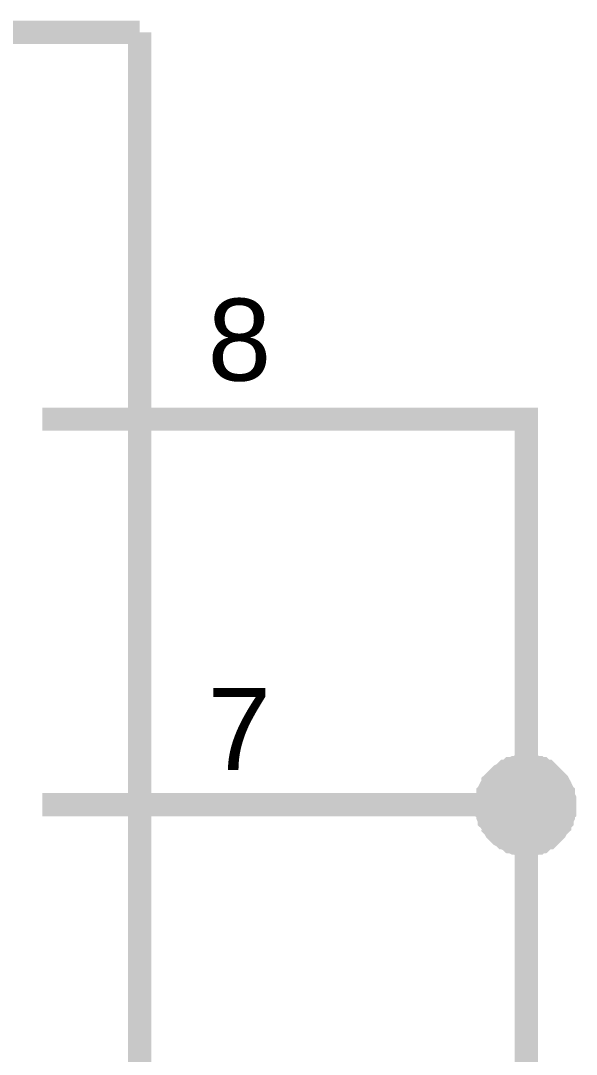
# Model space of a CAD drawing. Header units: millimetres. Extents: x -2024 to 917, y -725 to 13.
# Drawn here: x 810.38 to 817.56, y -402.01 to -388.65 of the extents above; entities that cross this region are included whole.
import ezdxf

# ---------------------------------------------------------------- set-up
doc = ezdxf.new("R2010")
doc.units = ezdxf.units.MM
doc.layers.add('Sheet', color=255, linetype='Continuous')
doc.styles.get("Standard").update_dxf_attribs({"font": 'arial.ttf'})

msp = doc.modelspace()

# ---------------------------------------------------------------- linework, layer by layer
at = {"layer": 'Sheet'}
for points, const_width in [([(811.92, -388.801), (804.422, -388.801)], 0.3), ([(811.92, -411.288), (811.92, -388.801)], 0.3), ([(811.92, -393.802), (810.662, -393.802)], 0.3), ([(811.92, -393.802), (814.419, -393.802)], 0.3), ([(814.419, -393.802), (816.918, -393.802), (816.918, -398.786), (816.918, -403.787), (816.918, -408.787), (814.419, -408.787)], 0.3), ([(816.405, -398.786), (816.405, -398.769), (816.405, -398.736), (816.405, -398.72), (816.422, -398.687), (816.422, -398.67), (816.422, -398.637), (816.438, -398.62), (816.438, -398.604), (816.455, -398.571), (816.472, -398.554), (816.488, -398.537), (816.488, -398.504), (816.505, -398.488), (816.521, -398.471), (816.538, -398.455), (816.554, -398.438), (816.571, -398.422), (816.587, -398.405), (816.621, -398.388), (816.637, -398.372), (816.654, -398.355), (816.67, -398.355), (816.703, -398.339), (816.72, -398.322), (816.736, -398.322), (816.77, -398.306), (816.786, -398.306), (816.819, -398.306), (816.836, -398.289), (816.869, -398.289), (816.885, -398.289), (816.918, -398.289)], 0.3), ([(816.405, -398.786), (816.405, -398.769), (816.405, -398.736), (816.405, -398.72), (816.422, -398.687), (816.422, -398.67), (816.422, -398.637), (816.438, -398.62), (816.438, -398.604), (816.455, -398.571), (816.472, -398.554), (816.488, -398.537), (816.488, -398.504), (816.505, -398.488), (816.521, -398.471), (816.538, -398.455), (816.554, -398.438), (816.571, -398.422), (816.587, -398.405), (816.621, -398.388), (816.637, -398.372), (816.654, -398.355), (816.67, -398.355), (816.703, -398.339), (816.72, -398.322), (816.736, -398.322), (816.77, -398.306), (816.786, -398.306), (816.819, -398.306), (816.836, -398.289), (816.869, -398.289), (816.885, -398.289), (816.918, -398.289)], 0.3), ([(816.405, -398.786), (816.405, -398.769), (816.405, -398.736), (816.405, -398.72), (816.422, -398.687), (816.422, -398.67), (816.422, -398.637), (816.438, -398.62), (816.438, -398.604), (816.455, -398.571), (816.472, -398.554), (816.488, -398.537), (816.488, -398.504), (816.505, -398.488), (816.521, -398.471), (816.538, -398.455), (816.554, -398.438), (816.571, -398.422), (816.587, -398.405), (816.621, -398.388), (816.637, -398.372), (816.654, -398.355), (816.67, -398.355), (816.703, -398.339), (816.72, -398.322), (816.736, -398.322), (816.77, -398.306), (816.786, -398.306), (816.819, -398.306), (816.836, -398.289), (816.869, -398.289), (816.885, -398.289), (816.918, -398.289)], 0.3), ([(816.405, -398.786), (816.405, -398.769), (816.405, -398.736), (816.405, -398.72), (816.422, -398.687), (816.422, -398.67), (816.422, -398.637), (816.438, -398.62), (816.438, -398.604), (816.455, -398.571), (816.472, -398.554), (816.488, -398.537), (816.488, -398.504), (816.505, -398.488), (816.521, -398.471), (816.538, -398.455), (816.554, -398.438), (816.571, -398.422), (816.587, -398.405), (816.621, -398.388), (816.637, -398.372), (816.654, -398.355), (816.67, -398.355), (816.703, -398.339), (816.72, -398.322), (816.736, -398.322), (816.77, -398.306), (816.786, -398.306), (816.819, -398.306), (816.836, -398.289), (816.869, -398.289), (816.885, -398.289), (816.918, -398.289)], 0.3), ([(816.918, -398.289), (816.918, -398.289)], 0.3), ([(816.918, -398.289), (816.952, -398.289), (816.968, -398.289), (817.001, -398.289), (817.018, -398.306), (817.051, -398.306), (817.067, -398.306), (817.084, -398.322), (817.117, -398.322), (817.134, -398.339), (817.15, -398.355), (817.183, -398.355), (817.2, -398.372), (817.216, -398.388), (817.233, -398.405), (817.249, -398.422), (817.266, -398.438), (817.283, -398.455), (817.299, -398.471), (817.316, -398.488), (817.332, -398.504), (817.349, -398.537), (817.349, -398.554), (817.365, -398.571), (817.382, -398.604), (817.382, -398.62), (817.398, -398.637), (817.398, -398.67), (817.398, -398.687), (817.415, -398.72), (817.415, -398.736), (817.415, -398.769), (817.415, -398.786)], 0.3), ([(816.918, -398.289), (816.918, -398.289)], 0.3), ([(816.918, -398.289), (816.952, -398.289), (816.968, -398.289), (817.001, -398.289), (817.018, -398.306), (817.051, -398.306), (817.067, -398.306), (817.084, -398.322), (817.117, -398.322), (817.134, -398.339), (817.15, -398.355), (817.183, -398.355), (817.2, -398.372), (817.216, -398.388), (817.233, -398.405), (817.249, -398.422), (817.266, -398.438), (817.283, -398.455), (817.299, -398.471), (817.316, -398.488), (817.332, -398.504), (817.349, -398.537), (817.349, -398.554), (817.365, -398.571), (817.382, -398.604), (817.382, -398.62), (817.398, -398.637), (817.398, -398.67), (817.398, -398.687), (817.415, -398.72), (817.415, -398.736), (817.415, -398.769), (817.415, -398.786)], 0.3), ([(816.918, -398.289), (816.918, -398.289)], 0.3), ([(816.918, -398.289), (816.952, -398.289), (816.968, -398.289), (817.001, -398.289), (817.018, -398.306), (817.051, -398.306), (817.067, -398.306), (817.084, -398.322), (817.117, -398.322), (817.134, -398.339), (817.15, -398.355), (817.183, -398.355), (817.2, -398.372), (817.216, -398.388), (817.233, -398.405), (817.249, -398.422), (817.266, -398.438), (817.283, -398.455), (817.299, -398.471), (817.316, -398.488), (817.332, -398.504), (817.349, -398.537), (817.349, -398.554), (817.365, -398.571), (817.382, -398.604), (817.382, -398.62), (817.398, -398.637), (817.398, -398.67), (817.398, -398.687), (817.415, -398.72), (817.415, -398.736), (817.415, -398.769), (817.415, -398.786)], 0.3), ([(816.918, -398.289), (816.918, -398.289)], 0.3), ([(816.918, -398.289), (816.952, -398.289), (816.968, -398.289), (817.001, -398.289), (817.018, -398.306), (817.051, -398.306), (817.067, -398.306), (817.084, -398.322), (817.117, -398.322), (817.134, -398.339), (817.15, -398.355), (817.183, -398.355), (817.2, -398.372), (817.216, -398.388), (817.233, -398.405), (817.249, -398.422), (817.266, -398.438), (817.283, -398.455), (817.299, -398.471), (817.316, -398.488), (817.332, -398.504), (817.349, -398.537), (817.349, -398.554), (817.365, -398.571), (817.382, -398.604), (817.382, -398.62), (817.398, -398.637), (817.398, -398.67), (817.398, -398.687), (817.415, -398.72), (817.415, -398.736), (817.415, -398.769), (817.415, -398.786)], 0.3), ([(816.405, -398.786), (816.405, -398.769), (816.405, -398.736), (816.405, -398.72), (816.422, -398.687), (816.422, -398.67), (816.422, -398.637), (816.438, -398.62), (816.438, -398.604), (816.455, -398.571), (816.472, -398.554), (816.488, -398.537), (816.488, -398.504), (816.505, -398.488), (816.521, -398.471), (816.538, -398.455), (816.554, -398.438), (816.571, -398.422), (816.587, -398.405), (816.621, -398.388), (816.637, -398.372), (816.654, -398.355), (816.67, -398.355), (816.703, -398.339), (816.72, -398.322), (816.736, -398.322), (816.77, -398.306), (816.786, -398.306), (816.819, -398.306), (816.836, -398.289), (816.869, -398.289), (816.885, -398.289), (816.918, -398.289)], 0.0991), ([(816.405, -398.786), (816.405, -398.769), (816.405, -398.736), (816.405, -398.72), (816.422, -398.687), (816.422, -398.67), (816.422, -398.637), (816.438, -398.62), (816.438, -398.604), (816.455, -398.571), (816.472, -398.554), (816.488, -398.537), (816.488, -398.504), (816.505, -398.488), (816.521, -398.471), (816.538, -398.455), (816.554, -398.438), (816.571, -398.422), (816.587, -398.405), (816.621, -398.388), (816.637, -398.372), (816.654, -398.355), (816.67, -398.355), (816.703, -398.339), (816.72, -398.322), (816.736, -398.322), (816.77, -398.306), (816.786, -398.306), (816.819, -398.306), (816.836, -398.289), (816.869, -398.289), (816.885, -398.289), (816.918, -398.289)], 0.0991), ([(816.405, -398.786), (816.405, -398.769), (816.405, -398.736), (816.405, -398.72), (816.422, -398.687), (816.422, -398.67), (816.422, -398.637), (816.438, -398.62), (816.438, -398.604), (816.455, -398.571), (816.472, -398.554), (816.488, -398.537), (816.488, -398.504), (816.505, -398.488), (816.521, -398.471), (816.538, -398.455), (816.554, -398.438), (816.571, -398.422), (816.587, -398.405), (816.621, -398.388), (816.637, -398.372), (816.654, -398.355), (816.67, -398.355), (816.703, -398.339), (816.72, -398.322), (816.736, -398.322), (816.77, -398.306), (816.786, -398.306), (816.819, -398.306), (816.836, -398.289), (816.869, -398.289), (816.885, -398.289), (816.918, -398.289)], 0.0991), ([(816.405, -398.786), (816.405, -398.769), (816.405, -398.736), (816.405, -398.72), (816.422, -398.687), (816.422, -398.67), (816.422, -398.637), (816.438, -398.62), (816.438, -398.604), (816.455, -398.571), (816.472, -398.554), (816.488, -398.537), (816.488, -398.504), (816.505, -398.488), (816.521, -398.471), (816.538, -398.455), (816.554, -398.438), (816.571, -398.422), (816.587, -398.405), (816.621, -398.388), (816.637, -398.372), (816.654, -398.355), (816.67, -398.355), (816.703, -398.339), (816.72, -398.322), (816.736, -398.322), (816.77, -398.306), (816.786, -398.306), (816.819, -398.306), (816.836, -398.289), (816.869, -398.289), (816.885, -398.289), (816.918, -398.289)], 0.0991), ([(816.918, -398.289), (816.918, -398.289)], 0.0991), ([(816.918, -398.289), (816.952, -398.289), (816.968, -398.289), (817.001, -398.289), (817.018, -398.306), (817.051, -398.306), (817.067, -398.306), (817.084, -398.322), (817.117, -398.322), (817.134, -398.339), (817.15, -398.355), (817.183, -398.355), (817.2, -398.372), (817.216, -398.388), (817.233, -398.405), (817.249, -398.422), (817.266, -398.438), (817.283, -398.455), (817.299, -398.471), (817.316, -398.488), (817.332, -398.504), (817.349, -398.537), (817.349, -398.554), (817.365, -398.571), (817.382, -398.604), (817.382, -398.62), (817.398, -398.637), (817.398, -398.67), (817.398, -398.687), (817.415, -398.72), (817.415, -398.736), (817.415, -398.769), (817.415, -398.786)], 0.0991), ([(816.918, -398.289), (816.918, -398.289)], 0.0991), ([(816.918, -398.289), (816.952, -398.289), (816.968, -398.289), (817.001, -398.289), (817.018, -398.306), (817.051, -398.306), (817.067, -398.306), (817.084, -398.322), (817.117, -398.322), (817.134, -398.339), (817.15, -398.355), (817.183, -398.355), (817.2, -398.372), (817.216, -398.388), (817.233, -398.405), (817.249, -398.422), (817.266, -398.438), (817.283, -398.455), (817.299, -398.471), (817.316, -398.488), (817.332, -398.504), (817.349, -398.537), (817.349, -398.554), (817.365, -398.571), (817.382, -398.604), (817.382, -398.62), (817.398, -398.637), (817.398, -398.67), (817.398, -398.687), (817.415, -398.72), (817.415, -398.736), (817.415, -398.769), (817.415, -398.786)], 0.0991), ([(816.918, -398.289), (816.918, -398.289)], 0.0991), ([(816.918, -398.289), (816.952, -398.289), (816.968, -398.289), (817.001, -398.289), (817.018, -398.306), (817.051, -398.306), (817.067, -398.306), (817.084, -398.322), (817.117, -398.322), (817.134, -398.339), (817.15, -398.355), (817.183, -398.355), (817.2, -398.372), (817.216, -398.388), (817.233, -398.405), (817.249, -398.422), (817.266, -398.438), (817.283, -398.455), (817.299, -398.471), (817.316, -398.488), (817.332, -398.504), (817.349, -398.537), (817.349, -398.554), (817.365, -398.571), (817.382, -398.604), (817.382, -398.62), (817.398, -398.637), (817.398, -398.67), (817.398, -398.687), (817.415, -398.72), (817.415, -398.736), (817.415, -398.769), (817.415, -398.786)], 0.0991), ([(816.918, -398.289), (816.918, -398.289)], 0.0991), ([(816.918, -398.289), (816.952, -398.289), (816.968, -398.289), (817.001, -398.289), (817.018, -398.306), (817.051, -398.306), (817.067, -398.306), (817.084, -398.322), (817.117, -398.322), (817.134, -398.339), (817.15, -398.355), (817.183, -398.355), (817.2, -398.372), (817.216, -398.388), (817.233, -398.405), (817.249, -398.422), (817.266, -398.438), (817.283, -398.455), (817.299, -398.471), (817.316, -398.488), (817.332, -398.504), (817.349, -398.537), (817.349, -398.554), (817.365, -398.571), (817.382, -398.604), (817.382, -398.62), (817.398, -398.637), (817.398, -398.67), (817.398, -398.687), (817.415, -398.72), (817.415, -398.736), (817.415, -398.769), (817.415, -398.786)], 0.0991), ([(811.92, -398.786), (810.662, -398.786)], 0.3), ([(811.92, -398.786), (814.419, -398.786)], 0.3), ([(814.419, -398.786), (816.918, -398.786)], 0.3), ([(816.918, -399.299), (816.885, -399.299), (816.869, -399.299), (816.836, -399.299), (816.819, -399.283), (816.786, -399.283), (816.77, -399.283), (816.736, -399.266), (816.72, -399.266), (816.703, -399.25), (816.67, -399.233), (816.654, -399.216), (816.637, -399.216), (816.621, -399.2), (816.587, -399.183), (816.571, -399.167), (816.554, -399.15), (816.538, -399.134), (816.521, -399.117), (816.505, -399.084), (816.488, -399.067), (816.488, -399.051), (816.472, -399.034), (816.455, -399.001), (816.438, -398.985), (816.438, -398.968), (816.422, -398.935), (816.422, -398.918), (816.422, -398.885), (816.405, -398.869), (816.405, -398.836), (816.405, -398.819), (816.405, -398.786)], 0.3), ([(816.405, -398.786), (816.405, -398.786)], 0.3), ([(816.918, -399.299), (816.885, -399.299), (816.869, -399.299), (816.836, -399.299), (816.819, -399.283), (816.786, -399.283), (816.77, -399.283), (816.736, -399.266), (816.72, -399.266), (816.703, -399.25), (816.67, -399.233), (816.654, -399.216), (816.637, -399.216), (816.621, -399.2), (816.587, -399.183), (816.571, -399.167), (816.554, -399.15), (816.538, -399.134), (816.521, -399.117), (816.505, -399.084), (816.488, -399.067), (816.488, -399.051), (816.472, -399.034), (816.455, -399.001), (816.438, -398.985), (816.438, -398.968), (816.422, -398.935), (816.422, -398.918), (816.422, -398.885), (816.405, -398.869), (816.405, -398.836), (816.405, -398.819), (816.405, -398.786)], 0.3), ([(816.405, -398.786), (816.405, -398.786)], 0.3), ([(816.918, -399.299), (816.885, -399.299), (816.869, -399.299), (816.836, -399.299), (816.819, -399.283), (816.786, -399.283), (816.77, -399.283), (816.736, -399.266), (816.72, -399.266), (816.703, -399.25), (816.67, -399.233), (816.654, -399.216), (816.637, -399.216), (816.621, -399.2), (816.587, -399.183), (816.571, -399.167), (816.554, -399.15), (816.538, -399.134), (816.521, -399.117), (816.505, -399.084), (816.488, -399.067), (816.488, -399.051), (816.472, -399.034), (816.455, -399.001), (816.438, -398.985), (816.438, -398.968), (816.422, -398.935), (816.422, -398.918), (816.422, -398.885), (816.405, -398.869), (816.405, -398.836), (816.405, -398.819), (816.405, -398.786)], 0.3), ([(816.405, -398.786), (816.405, -398.786)], 0.3), ([(816.918, -399.299), (816.885, -399.299), (816.869, -399.299), (816.836, -399.299), (816.819, -399.283), (816.786, -399.283), (816.77, -399.283), (816.736, -399.266), (816.72, -399.266), (816.703, -399.25), (816.67, -399.233), (816.654, -399.216), (816.637, -399.216), (816.621, -399.2), (816.587, -399.183), (816.571, -399.167), (816.554, -399.15), (816.538, -399.134), (816.521, -399.117), (816.505, -399.084), (816.488, -399.067), (816.488, -399.051), (816.472, -399.034), (816.455, -399.001), (816.438, -398.985), (816.438, -398.968), (816.422, -398.935), (816.422, -398.918), (816.422, -398.885), (816.405, -398.869), (816.405, -398.836), (816.405, -398.819), (816.405, -398.786)], 0.3), ([(816.405, -398.786), (816.405, -398.786)], 0.3), ([(816.918, -399.299), (816.885, -399.299), (816.869, -399.299), (816.836, -399.299), (816.819, -399.283), (816.786, -399.283), (816.77, -399.283), (816.736, -399.266), (816.72, -399.266), (816.703, -399.25), (816.67, -399.233), (816.654, -399.216), (816.637, -399.216), (816.621, -399.2), (816.587, -399.183), (816.571, -399.167), (816.554, -399.15), (816.538, -399.134), (816.521, -399.117), (816.505, -399.084), (816.488, -399.067), (816.488, -399.051), (816.472, -399.034), (816.455, -399.001), (816.438, -398.985), (816.438, -398.968), (816.422, -398.935), (816.422, -398.918), (816.422, -398.885), (816.405, -398.869), (816.405, -398.836), (816.405, -398.819), (816.405, -398.786)], 0.0991), ([(816.405, -398.786), (816.405, -398.786)], 0.0991), ([(816.918, -399.299), (816.885, -399.299), (816.869, -399.299), (816.836, -399.299), (816.819, -399.283), (816.786, -399.283), (816.77, -399.283), (816.736, -399.266), (816.72, -399.266), (816.703, -399.25), (816.67, -399.233), (816.654, -399.216), (816.637, -399.216), (816.621, -399.2), (816.587, -399.183), (816.571, -399.167), (816.554, -399.15), (816.538, -399.134), (816.521, -399.117), (816.505, -399.084), (816.488, -399.067), (816.488, -399.051), (816.472, -399.034), (816.455, -399.001), (816.438, -398.985), (816.438, -398.968), (816.422, -398.935), (816.422, -398.918), (816.422, -398.885), (816.405, -398.869), (816.405, -398.836), (816.405, -398.819), (816.405, -398.786)], 0.0991), ([(816.405, -398.786), (816.405, -398.786)], 0.0991), ([(816.918, -399.299), (816.885, -399.299), (816.869, -399.299), (816.836, -399.299), (816.819, -399.283), (816.786, -399.283), (816.77, -399.283), (816.736, -399.266), (816.72, -399.266), (816.703, -399.25), (816.67, -399.233), (816.654, -399.216), (816.637, -399.216), (816.621, -399.2), (816.587, -399.183), (816.571, -399.167), (816.554, -399.15), (816.538, -399.134), (816.521, -399.117), (816.505, -399.084), (816.488, -399.067), (816.488, -399.051), (816.472, -399.034), (816.455, -399.001), (816.438, -398.985), (816.438, -398.968), (816.422, -398.935), (816.422, -398.918), (816.422, -398.885), (816.405, -398.869), (816.405, -398.836), (816.405, -398.819), (816.405, -398.786)], 0.0991), ([(816.405, -398.786), (816.405, -398.786)], 0.0991), ([(816.918, -399.299), (816.885, -399.299), (816.869, -399.299), (816.836, -399.299), (816.819, -399.283), (816.786, -399.283), (816.77, -399.283), (816.736, -399.266), (816.72, -399.266), (816.703, -399.25), (816.67, -399.233), (816.654, -399.216), (816.637, -399.216), (816.621, -399.2), (816.587, -399.183), (816.571, -399.167), (816.554, -399.15), (816.538, -399.134), (816.521, -399.117), (816.505, -399.084), (816.488, -399.067), (816.488, -399.051), (816.472, -399.034), (816.455, -399.001), (816.438, -398.985), (816.438, -398.968), (816.422, -398.935), (816.422, -398.918), (816.422, -398.885), (816.405, -398.869), (816.405, -398.836), (816.405, -398.819), (816.405, -398.786)], 0.0991), ([(816.405, -398.786), (816.405, -398.786)], 0.0991), ([(817.415, -398.786), (817.415, -398.819), (817.415, -398.836), (817.415, -398.869), (817.398, -398.885), (817.398, -398.918), (817.398, -398.935), (817.382, -398.968), (817.382, -398.985), (817.365, -399.001), (817.349, -399.034), (817.349, -399.051), (817.332, -399.067), (817.316, -399.084), (817.299, -399.117), (817.283, -399.134), (817.266, -399.15), (817.249, -399.167), (817.233, -399.183), (817.216, -399.2), (817.2, -399.216), (817.183, -399.216), (817.15, -399.233), (817.134, -399.25), (817.117, -399.266), (817.084, -399.266), (817.067, -399.283), (817.051, -399.283), (817.018, -399.283), (817.001, -399.299), (816.968, -399.299), (816.952, -399.299), (816.918, -399.299)], 0.3), ([(817.415, -398.786), (817.415, -398.819), (817.415, -398.836), (817.415, -398.869), (817.398, -398.885), (817.398, -398.918), (817.398, -398.935), (817.382, -398.968), (817.382, -398.985), (817.365, -399.001), (817.349, -399.034), (817.349, -399.051), (817.332, -399.067), (817.316, -399.084), (817.299, -399.117), (817.283, -399.134), (817.266, -399.15), (817.249, -399.167), (817.233, -399.183), (817.216, -399.2), (817.2, -399.216), (817.183, -399.216), (817.15, -399.233), (817.134, -399.25), (817.117, -399.266), (817.084, -399.266), (817.067, -399.283), (817.051, -399.283), (817.018, -399.283), (817.001, -399.299), (816.968, -399.299), (816.952, -399.299), (816.918, -399.299)], 0.3), ([(817.415, -398.786), (817.415, -398.819), (817.415, -398.836), (817.415, -398.869), (817.398, -398.885), (817.398, -398.918), (817.398, -398.935), (817.382, -398.968), (817.382, -398.985), (817.365, -399.001), (817.349, -399.034), (817.349, -399.051), (817.332, -399.067), (817.316, -399.084), (817.299, -399.117), (817.283, -399.134), (817.266, -399.15), (817.249, -399.167), (817.233, -399.183), (817.216, -399.2), (817.2, -399.216), (817.183, -399.216), (817.15, -399.233), (817.134, -399.25), (817.117, -399.266), (817.084, -399.266), (817.067, -399.283), (817.051, -399.283), (817.018, -399.283), (817.001, -399.299), (816.968, -399.299), (816.952, -399.299), (816.918, -399.299)], 0.3), ([(817.415, -398.786), (817.415, -398.819), (817.415, -398.836), (817.415, -398.869), (817.398, -398.885), (817.398, -398.918), (817.398, -398.935), (817.382, -398.968), (817.382, -398.985), (817.365, -399.001), (817.349, -399.034), (817.349, -399.051), (817.332, -399.067), (817.316, -399.084), (817.299, -399.117), (817.283, -399.134), (817.266, -399.15), (817.249, -399.167), (817.233, -399.183), (817.216, -399.2), (817.2, -399.216), (817.183, -399.216), (817.15, -399.233), (817.134, -399.25), (817.117, -399.266), (817.084, -399.266), (817.067, -399.283), (817.051, -399.283), (817.018, -399.283), (817.001, -399.299), (816.968, -399.299), (816.952, -399.299), (816.918, -399.299)], 0.3), ([(817.415, -398.786), (817.415, -398.819), (817.415, -398.836), (817.415, -398.869), (817.398, -398.885), (817.398, -398.918), (817.398, -398.935), (817.382, -398.968), (817.382, -398.985), (817.365, -399.001), (817.349, -399.034), (817.349, -399.051), (817.332, -399.067), (817.316, -399.084), (817.299, -399.117), (817.283, -399.134), (817.266, -399.15), (817.249, -399.167), (817.233, -399.183), (817.216, -399.2), (817.2, -399.216), (817.183, -399.216), (817.15, -399.233), (817.134, -399.25), (817.117, -399.266), (817.084, -399.266), (817.067, -399.283), (817.051, -399.283), (817.018, -399.283), (817.001, -399.299), (816.968, -399.299), (816.952, -399.299), (816.918, -399.299)], 0.0991), ([(817.415, -398.786), (817.415, -398.819), (817.415, -398.836), (817.415, -398.869), (817.398, -398.885), (817.398, -398.918), (817.398, -398.935), (817.382, -398.968), (817.382, -398.985), (817.365, -399.001), (817.349, -399.034), (817.349, -399.051), (817.332, -399.067), (817.316, -399.084), (817.299, -399.117), (817.283, -399.134), (817.266, -399.15), (817.249, -399.167), (817.233, -399.183), (817.216, -399.2), (817.2, -399.216), (817.183, -399.216), (817.15, -399.233), (817.134, -399.25), (817.117, -399.266), (817.084, -399.266), (817.067, -399.283), (817.051, -399.283), (817.018, -399.283), (817.001, -399.299), (816.968, -399.299), (816.952, -399.299), (816.918, -399.299)], 0.0991), ([(817.415, -398.786), (817.415, -398.819), (817.415, -398.836), (817.415, -398.869), (817.398, -398.885), (817.398, -398.918), (817.398, -398.935), (817.382, -398.968), (817.382, -398.985), (817.365, -399.001), (817.349, -399.034), (817.349, -399.051), (817.332, -399.067), (817.316, -399.084), (817.299, -399.117), (817.283, -399.134), (817.266, -399.15), (817.249, -399.167), (817.233, -399.183), (817.216, -399.2), (817.2, -399.216), (817.183, -399.216), (817.15, -399.233), (817.134, -399.25), (817.117, -399.266), (817.084, -399.266), (817.067, -399.283), (817.051, -399.283), (817.018, -399.283), (817.001, -399.299), (816.968, -399.299), (816.952, -399.299), (816.918, -399.299)], 0.0991), ([(817.415, -398.786), (817.415, -398.819), (817.415, -398.836), (817.415, -398.869), (817.398, -398.885), (817.398, -398.918), (817.398, -398.935), (817.382, -398.968), (817.382, -398.985), (817.365, -399.001), (817.349, -399.034), (817.349, -399.051), (817.332, -399.067), (817.316, -399.084), (817.299, -399.117), (817.283, -399.134), (817.266, -399.15), (817.249, -399.167), (817.233, -399.183), (817.216, -399.2), (817.2, -399.216), (817.183, -399.216), (817.15, -399.233), (817.134, -399.25), (817.117, -399.266), (817.084, -399.266), (817.067, -399.283), (817.051, -399.283), (817.018, -399.283), (817.001, -399.299), (816.968, -399.299), (816.952, -399.299), (816.918, -399.299)], 0.0991), ([(817.415, -398.786), (817.415, -398.786), (817.415, -398.786), (817.415, -398.786), (817.415, -398.786), (817.415, -398.786), (817.415, -398.786), (817.415, -398.786), (817.415, -398.786), (817.415, -398.786), (817.415, -398.786), (817.415, -398.786), (817.415, -398.786), (817.415, -398.786), (817.415, -398.786), (817.415, -398.786), (817.415, -398.786), (817.415, -398.786), (817.415, -398.786), (817.415, -398.786), (817.415, -398.786), (817.415, -398.786), (817.415, -398.786), (817.415, -398.786), (817.415, -398.786), (817.415, -398.786), (817.415, -398.786), (817.415, -398.786), (817.415, -398.786), (817.415, -398.786), (817.415, -398.786), (817.415, -398.786), (817.415, -398.786)], 0.3), ([(817.415, -398.786), (817.415, -398.786)], 0.3), ([(817.415, -398.786), (817.415, -398.786), (817.415, -398.786), (817.415, -398.786), (817.415, -398.786), (817.415, -398.786), (817.415, -398.786), (817.415, -398.786), (817.415, -398.786), (817.415, -398.786), (817.415, -398.786), (817.415, -398.786), (817.415, -398.786), (817.415, -398.786), (817.415, -398.786), (817.415, -398.786), (817.415, -398.786), (817.415, -398.786), (817.415, -398.786), (817.415, -398.786), (817.415, -398.786), (817.415, -398.786), (817.415, -398.786), (817.415, -398.786), (817.415, -398.786), (817.415, -398.786), (817.415, -398.786), (817.415, -398.786), (817.415, -398.786), (817.415, -398.786), (817.415, -398.786), (817.415, -398.786), (817.415, -398.786)], 0.3), ([(817.415, -398.786), (817.415, -398.786)], 0.3), ([(817.415, -398.786), (817.415, -398.786), (817.415, -398.786), (817.415, -398.786), (817.415, -398.786), (817.415, -398.786), (817.415, -398.786), (817.415, -398.786), (817.415, -398.786), (817.415, -398.786), (817.415, -398.786), (817.415, -398.786), (817.415, -398.786), (817.415, -398.786), (817.415, -398.786), (817.415, -398.786), (817.415, -398.786), (817.415, -398.786), (817.415, -398.786), (817.415, -398.786), (817.415, -398.786), (817.415, -398.786), (817.415, -398.786), (817.415, -398.786), (817.415, -398.786), (817.415, -398.786), (817.415, -398.786), (817.415, -398.786), (817.415, -398.786), (817.415, -398.786), (817.415, -398.786), (817.415, -398.786), (817.415, -398.786)], 0.3), ([(817.415, -398.786), (817.415, -398.786)], 0.3), ([(817.415, -398.786), (817.415, -398.786), (817.415, -398.786), (817.415, -398.786), (817.415, -398.786), (817.415, -398.786), (817.415, -398.786), (817.415, -398.786), (817.415, -398.786), (817.415, -398.786), (817.415, -398.786), (817.415, -398.786), (817.415, -398.786), (817.415, -398.786), (817.415, -398.786), (817.415, -398.786), (817.415, -398.786), (817.415, -398.786), (817.415, -398.786), (817.415, -398.786), (817.415, -398.786), (817.415, -398.786), (817.415, -398.786), (817.415, -398.786), (817.415, -398.786), (817.415, -398.786), (817.415, -398.786), (817.415, -398.786), (817.415, -398.786), (817.415, -398.786), (817.415, -398.786), (817.415, -398.786), (817.415, -398.786)], 0.3), ([(817.415, -398.786), (817.415, -398.786)], 0.3), ([(817.415, -398.786), (817.415, -398.786), (817.415, -398.786), (817.415, -398.786), (817.415, -398.786), (817.415, -398.786), (817.415, -398.786), (817.415, -398.786), (817.415, -398.786), (817.415, -398.786), (817.415, -398.786), (817.415, -398.786), (817.415, -398.786), (817.415, -398.786), (817.415, -398.786), (817.415, -398.786), (817.415, -398.786), (817.415, -398.786), (817.415, -398.786), (817.415, -398.786), (817.415, -398.786), (817.415, -398.786), (817.415, -398.786), (817.415, -398.786), (817.415, -398.786), (817.415, -398.786), (817.415, -398.786), (817.415, -398.786), (817.415, -398.786), (817.415, -398.786), (817.415, -398.786), (817.415, -398.786), (817.415, -398.786)], 0.0991), ([(817.415, -398.786), (817.415, -398.786)], 0.0991), ([(817.415, -398.786), (817.415, -398.786), (817.415, -398.786), (817.415, -398.786), (817.415, -398.786), (817.415, -398.786), (817.415, -398.786), (817.415, -398.786), (817.415, -398.786), (817.415, -398.786), (817.415, -398.786), (817.415, -398.786), (817.415, -398.786), (817.415, -398.786), (817.415, -398.786), (817.415, -398.786), (817.415, -398.786), (817.415, -398.786), (817.415, -398.786), (817.415, -398.786), (817.415, -398.786), (817.415, -398.786), (817.415, -398.786), (817.415, -398.786), (817.415, -398.786), (817.415, -398.786), (817.415, -398.786), (817.415, -398.786), (817.415, -398.786), (817.415, -398.786), (817.415, -398.786), (817.415, -398.786), (817.415, -398.786)], 0.0991), ([(817.415, -398.786), (817.415, -398.786)], 0.0991), ([(817.415, -398.786), (817.415, -398.786), (817.415, -398.786), (817.415, -398.786), (817.415, -398.786), (817.415, -398.786), (817.415, -398.786), (817.415, -398.786), (817.415, -398.786), (817.415, -398.786), (817.415, -398.786), (817.415, -398.786), (817.415, -398.786), (817.415, -398.786), (817.415, -398.786), (817.415, -398.786), (817.415, -398.786), (817.415, -398.786), (817.415, -398.786), (817.415, -398.786), (817.415, -398.786), (817.415, -398.786), (817.415, -398.786), (817.415, -398.786), (817.415, -398.786), (817.415, -398.786), (817.415, -398.786), (817.415, -398.786), (817.415, -398.786), (817.415, -398.786), (817.415, -398.786), (817.415, -398.786), (817.415, -398.786)], 0.0991), ([(817.415, -398.786), (817.415, -398.786)], 0.0991), ([(817.415, -398.786), (817.415, -398.786), (817.415, -398.786), (817.415, -398.786), (817.415, -398.786), (817.415, -398.786), (817.415, -398.786), (817.415, -398.786), (817.415, -398.786), (817.415, -398.786), (817.415, -398.786), (817.415, -398.786), (817.415, -398.786), (817.415, -398.786), (817.415, -398.786), (817.415, -398.786), (817.415, -398.786), (817.415, -398.786), (817.415, -398.786), (817.415, -398.786), (817.415, -398.786), (817.415, -398.786), (817.415, -398.786), (817.415, -398.786), (817.415, -398.786), (817.415, -398.786), (817.415, -398.786), (817.415, -398.786), (817.415, -398.786), (817.415, -398.786), (817.415, -398.786), (817.415, -398.786), (817.415, -398.786)], 0.0991), ([(817.415, -398.786), (817.415, -398.786)], 0.0991)]:
    msp.add_lwpolyline(points, dxfattribs=dict(at, const_width=const_width))
at = {"layer": 'Sheet', "const_width": 0.508}
msp.add_lwpolyline([(816.689, -398.786, 1), (817.197, -398.786, 1)], format="xyb", close=True, dxfattribs=at)

# ---------------------------------------------------------------- texts
at = {"layer": 'Sheet'}
for s, p in [('8', (812.797, -393.305)), ('7', (812.797, -398.339))]:
    msp.add_text(s, height=1.06, dxfattribs=at).set_placement(p)

doc.saveas('drawing.dxf')
